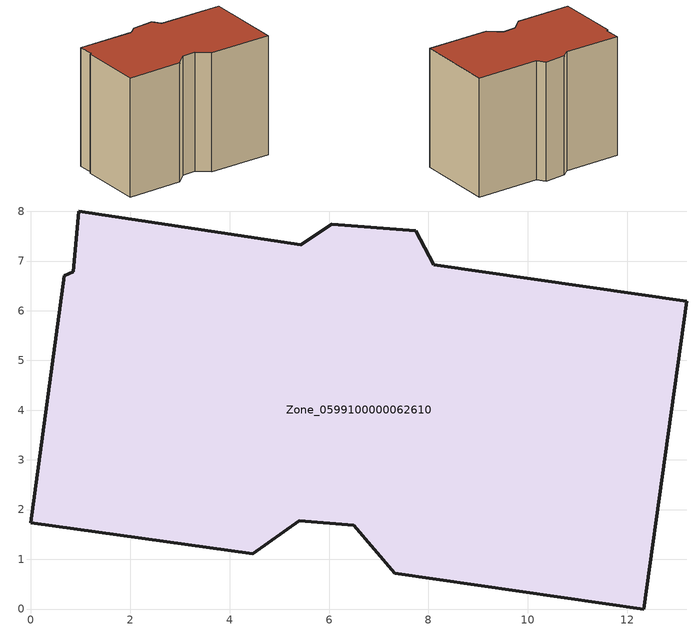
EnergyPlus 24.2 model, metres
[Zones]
Zone_0599100000062610
 floor ground (C_G): 13.2,6.19 12.33,0 7.33,0.72 6.5,1.68 5.4,1.77 4.47,1.11 0,1.73 0.67,6.71 0.85,6.79 0.96,8.01 5.43,7.33 6.06,7.74 7.75,7.61 8.11,6.92 z0
 wall outside (C_F): 6.5,1.68 7.33,0.72 12.33,0 13.2,6.19 8.11,6.92 7.75,7.61 6.06,7.74 5.43,7.33 0.96,8.01 0.85,6.79 0.67,6.71 0,1.73 4.47,1.11 5.4,1.77 6.5,1.68 z0:9.68
 roof outside (C_R): 5.43,7.33 0.96,8.01 0.85,6.79 0.67,6.71 0,1.73 4.47,1.11 5.4,1.77 6.5,1.68 7.33,0.72 12.33,0 13.2,6.19 8.11,6.92 7.75,7.61 6.06,7.74 z9.68
[BUILDING]
Pand.0599100000062610: North Axis=0; Terrain=City; Loads Convergence Tolerance Value=0.04; Temperature Convergence Tolerance Value=0.4; Solar Distribution=FullExterior; Maximum Number of Warmup Days=25; Minimum Number of Warmup Days=1
[Site:Location]
Rotterdam.The.Hague.AP_ZH_NLD Design_Conditions: Latitude=51.96; Longitude=4.45; Time Zone=1; Elevation=-4.5
[SITE:GROUNDTEMPERATURE:BUILDINGSURFACE]
18, 18, 18, 18, 18, 18, 18, 18, 18, 18, 18, 18
[MATERIAL] Thermal Absorptance=0.9; Solar Absorptance=0.7; Visible Absorptance=0.7
Name | Roughness | Thickness | Conductivity | Density | Specific Heat
G.TI.1946 | MediumSmooth | 0.15 | 1 | 540 | 1210
F.TI.1946 | Rough | 0.3 | 0.857143 | 1920 | 840
R.TI.1946 | MediumRough | 0.2 | 0.1 | 1500 | 1000
[CONSTRUCTION]
C_G: G.TI.1946
C_F: F.TI.1946
C_R: R.TI.1946
[ZONE]
Zone_0599100000062610: Type=1; Multiplier=1; Ceiling Height=Autocalculate; Volume=Autocalculate; Floor Area=autocalculate; Part of Total Floor Area=Yes
[ZONEINFILTRATION:DESIGNFLOWRATE]
Infil_Zone_0599100000062610: Zone or ZoneList or Space or SpaceList=Zone_0599100000062610; Schedule=AlwaysOn; Design Flow Rate Calculation Method=Flow/Area; Flow Rate per Floor Area=0.003; Constant Term Coefficient=1; Temperature Term Coefficient=0; Velocity Term Coefficient=0; Velocity Squared Term Coefficient=0
[HVACTEMPLATE:ZONE:IDEALLOADSAIRSYSTEM]
Zone_0599100000062610: Maximum Heating Supply Air Temperature=50; Minimum Cooling Supply Air Temperature=13; Maximum Heating Supply Air Humidity Ratio=0.0156; Minimum Cooling Supply Air Humidity Ratio=0.0077; Heating Limit=NoLimit; Cooling Limit=NoLimit; Dehumidification Control Type=ConstantSensibleHeatRatio; Cooling Sensible Heat Ratio=0.7; Dehumidification Setpoint=60; Humidification Control Type=None; Humidification Setpoint=30; Outdoor Air Method=None; Outdoor Air Flow Rate per Person=0.00944; Outdoor Air Flow Rate per Zone Floor Area=0; Outdoor Air Flow Rate per Zone=0; Demand Controlled Ventilation Type=None; Outdoor Air Economizer Type=NoEconomizer; Heat Recovery Type=None; Sensible Heat Recovery Effectiveness=0.7; Latent Heat Recovery Effectiveness=0.65
[ZONECONTROL:THERMOSTAT]
ThermostatControl_Zone_0599100000062610: Zone or ZoneList=Zone_0599100000062610; Control Type Schedule=DualSetpointControlType; Control 1=Thermostat_Zone_0599100000062610; Temperature Difference Between Cutout And Setpoint=0
[THERMOSTATSETPOINT:DUALSETPOINT]
Thermostat_Zone_0599100000062610: Heating Setpoint Temperature Schedule=HeatingSetpoint_Zone_0599100000062610; Cooling Setpoint Temperature Schedule=CoolingSetpoint_Zone_0599100000062610
[SCHEDULE:COMPACT]
HeatingSetpoint_Zone_0599100000062610: Through: 12/31, For: AllDays, Until: 24:00, 21
CoolingSetpoint_Zone_0599100000062610: Through: 12/31, For: AllDays, Until: 24:00, 24
DualSetpointControlType: Through: 12/31, For: AllDays, Until: 24:00, 4
AlwaysOn: Through: 12/31, For: AllDays, Until: 24:00, 1
